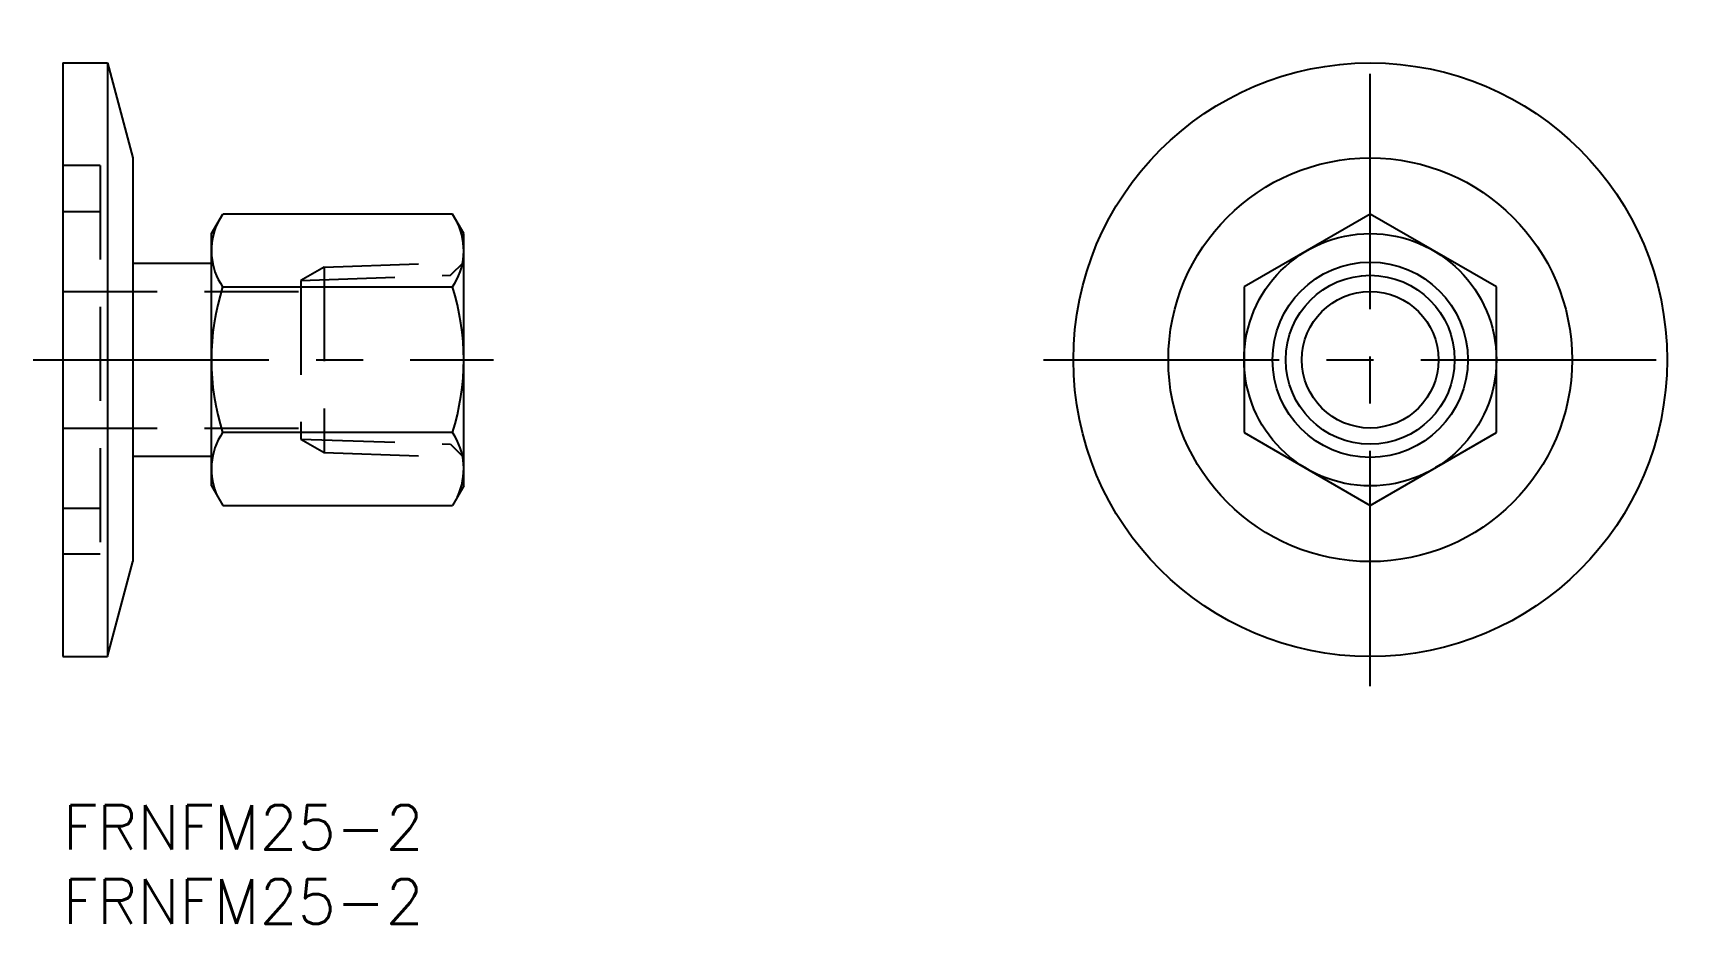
# Model space of a CAD drawing. Extents: x -2 to 110, y -8 to 52.
import ezdxf

# ---------------------------------------------------------------- set-up
doc = ezdxf.new("R2010")
doc.units = 0
doc.header["$LTSCALE"] = 0.5
doc.linetypes.add('CENTER', pattern=[50.8, 31.75, -6.35, 6.35, -6.35])
doc.linetypes.add('DASHED', pattern=[19.05, 12.7, -6.35])
for name, color, linetype in [('MSM_CENTER', 1, 'CENTER'), ('MSM_CONTINUOUS', 7, 'CONTINUOUS'), ('MSM_DASHED', 4, 'DASHED'), ('MSM_NARROW', 5, 'CONTINUOUS'), ('MSM_PART_NUMBER', 7, 'CONTINUOUS')]:
    doc.layers.add(name, color=color, linetype=linetype)
doc.styles.get("Standard").update_dxf_attribs({"font": 'txt.shx', "height": 3, "bigfont": 'bigfont.shx'})

# ---------------------------------------------------------------- blocks, each defined once
blk = doc.blocks.new('*U4')
at = {"layer": 'MSM_PART_NUMBER'}
blk.add_text('FRNFM25-2', height=3, dxfattribs=at).set_placement((0, -3))
blk = doc.blocks.new('*U5')
at = {"layer": 'MSM_PART_NUMBER'}
blk.add_text('FRNFM25-2', height=3, dxfattribs=at).set_placement((0, -8))

msp = doc.modelspace()

# ---------------------------------------------------------------- linework, layer by layer
at = {"layer": 'MSM_CENTER'}
for p, q in [((88.07, 8), (88.07, 52)), ((-2, 30), (29, 30)), ((66.07, 30), (110.07, 30))]:
    msp.add_line(p, q, dxfattribs=at)
at = {"layer": 'MSM_CONTINUOUS'}
for p, q in [((0, 50), (0, 10)), ((0, 50), (3, 50)), ((3, 50), (3, 10)), ((3, 50), (4.71, 43.6)), ((4.71, 43.6), (4.71, 16.4)), ((10, 38.5), (10.76, 39.81)), ((26.24, 39.81), (10.76, 39.81)), ((27, 38.5), (26.24, 39.81)), ((88.07, 39.81), (79.57, 34.91)), ((96.57, 34.91), (88.07, 39.81)), ((10, 21.5), (10, 38.5)), ((27, 21.5), (27, 38.5)), ((4.71, 36.5), (10, 36.5)), ((10.76, 34.91), (26.24, 34.91)), ((79.57, 34.91), (79.57, 25.09)), ((96.57, 25.09), (96.57, 34.91)), ((26.24, 25.09), (10.76, 25.09)), ((79.57, 25.09), (88.07, 20.19)), ((88.07, 20.19), (96.57, 25.09)), ((4.71, 23.5), (10, 23.5)), ((10, 21.5), (10.76, 20.19)), ((27, 21.5), (26.24, 20.19)), ((10.76, 20.19), (26.24, 20.19)), ((3, 10), (4.71, 16.4)), ((0, 10), (3, 10))]:
    msp.add_line(p, q, dxfattribs=at)
for radius in [20, 13.6, 8.5, 5.69, 4.6]:
    msp.add_circle((88.07, 30), radius, dxfattribs=at)
for centre, radius, start, end in [((14.34, 37.36), 4.34, 154.3842, 214.3842), ((22.66, 37.36), 4.34, 325.6158, 25.6158), ((26.24, 30), 16.24, 162.412, 197.588), ((10.76, 30), 16.24, 342.412, 17.588), ((14.34, 22.64), 4.34, 145.6158, 205.6158), ((22.66, 22.64), 4.34, 334.3842, 34.3842)]:
    msp.add_arc(centre, radius, start, end, dxfattribs=at)
at = {"layer": 'MSM_DASHED'}
for p, q in [((2.5, 43.1), (0, 43.1)), ((2.5, 43.1), (2.5, 16.9)), ((0, 40), (2.5, 40)), ((17.6, 36.25), (16.02, 35.34)), ((17.6, 36.25), (27, 36.58)), ((17.6, 36.25), (17.6, 23.75)), ((26.11, 35.69), (27, 36.58)), ((16.02, 35.34), (26.11, 35.69)), ((16.02, 35.34), (16.02, 24.66)), ((0, 34.6), (16.02, 34.6)), ((0, 25.4), (16.02, 25.4)), ((16.02, 24.66), (17.6, 23.75)), ((16.02, 24.66), (26.11, 24.31)), ((17.6, 23.75), (27, 23.42)), ((26.11, 24.31), (27, 23.42)), ((0, 20), (2.5, 20)), ((2.5, 16.9), (0, 16.9))]:
    msp.add_line(p, q, dxfattribs=at)
at = {"layer": 'MSM_NARROW'}
msp.add_circle((88.07, 30), 6.58, dxfattribs=at)

# ---------------------------------------------------------------- block references
at = {"layer": 'MSM_CONTINUOUS'}
for name in ['*U4', '*U5']:
    msp.add_blockref(name, (0, 0), dxfattribs=at)

doc.saveas('drawing.dxf')
